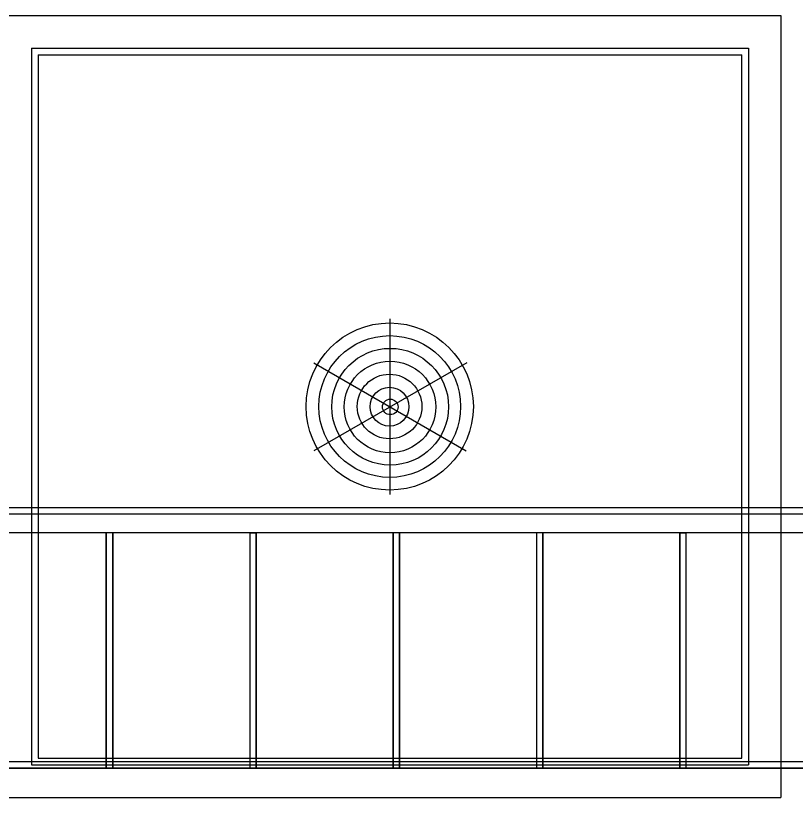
# Model space of a CAD drawing. Header units: inches. Extents: x 0 to 54693, y 0 to 31146.
# Drawn here: x 48929 to 50127, y 7498 to 8698 of the extents above; entities that cross this region are included whole.
import ezdxf
from ezdxf.lldxf.tags import DXFTag

# ---------------------------------------------------------------- set-up
doc = ezdxf.new("R2010")
doc.units = ezdxf.units.IN
doc.header["$MEASUREMENT"] = 0
doc.layers.add('Added', color=3, linetype='Continuous')
tags = doc.linetypes.add('fein_strichliert', pattern=[4, 1, -2, 1]).pattern_tags.tags
tags[8:9] = [DXFTag(74, 4), DXFTag(75, 0), DXFTag(340, '0'), DXFTag(46, 0.0), DXFTag(50, 0.0), DXFTag(44, 0.0), DXFTag(45, 0.0)]
tags[6:7] = [DXFTag(74, 4), DXFTag(75, 0), DXFTag(340, '0'), DXFTag(46, 0.0), DXFTag(50, 0.0), DXFTag(44, 0.0), DXFTag(45, 0.0)]
tags[4:5] = [DXFTag(74, 4), DXFTag(75, 0), DXFTag(340, '0'), DXFTag(46, 0.0), DXFTag(50, 0.0), DXFTag(44, 0.0), DXFTag(45, 0.0)]

msp = doc.modelspace()

# ---------------------------------------------------------------- linework, layer by layer
at = {"layer": 'Added', "linetype": 'fein_strichliert', "lineweight": -2, "ltscale": 0.18}
for p, q in [((48903.2, 8698.3), (50103.2, 8698.3)), ((50103.2, 8698.3), (50103.2, 7498.3)), ((48903.2, 7498.3), (50103.2, 7498.3))]:
    msp.add_line(p, q, dxfattribs=at)
at = {"layer": 'Added', "linetype": 'ByBlock', "lineweight": -2, "ltscale": 0.18}
for p, q in [((48953.2, 8648.3), (50053.2, 8648.3)), ((48953.2, 8648.3), (48953.2, 7548.3)), ((50053.2, 8648.3), (50053.2, 7548.3)), ((48963.2, 8638.3), (50043.2, 8638.3)), ((48963.2, 8638.3), (48963.2, 7558.3)), ((50043.2, 7558.3), (50043.2, 8638.3)), ((49503.5, 7963), (49503.5, 8232.8)), ((49386.1, 8165.5), (49619.9, 8030.5)), ((49620.9, 8165.3), (49386.1, 8030.5)), ((48953.2, 7548.3), (50053.2, 7548.3)), ((48963.2, 7558.3), (50043.2, 7558.3))]:
    msp.add_line(p, q, dxfattribs=at)
at = {"layer": 'Added', "linetype": 'Continuous', "lineweight": -2, "ltscale": 0.18}
for p, q in [((48153.2, 7943.4), (50653.2, 7943.4)), ((48163.2, 7933.4), (50643.2, 7933.4)), ((50643.2, 7904.4), (48163.2, 7904.4)), ((50643.2, 7904.4), (48163.2, 7904.4)), ((49077.9, 7904.4), (49067.9, 7904.4)), ((49067.9, 7904.4), (49067.9, 7543.4)), ((49067.9, 7543.4), (49067.9, 7904.4)), ((49077.9, 7904.4), (49077.9, 7543.4)), ((49077.9, 7543.4), (49077.9, 7904.4)), ((49287.9, 7904.4), (49297.9, 7904.4)), ((49287.9, 7904.4), (49287.9, 7543.4)), ((49287.9, 7904.4), (49287.9, 7543.4)), ((49297.9, 7904.4), (49297.9, 7543.4)), ((49297.9, 7543.4), (49297.9, 7904.4)), ((49517.9, 7904.4), (49507.9, 7904.4)), ((49507.9, 7543.4), (49507.9, 7904.4)), ((49507.9, 7904.4), (49507.9, 7543.4)), ((49517.9, 7904.4), (49517.9, 7543.4)), ((49517.9, 7543.4), (49517.9, 7904.4)), ((49737.9, 7904.4), (49727.9, 7904.4)), ((49727.9, 7904.4), (49727.9, 7543.4)), ((49727.9, 7904.4), (49727.9, 7543.4)), ((49737.9, 7904.4), (49737.9, 7543.4)), ((49737.9, 7543.4), (49737.9, 7904.4)), ((49947.9, 7904.4), (49957.9, 7904.4)), ((49947.9, 7543.4), (49947.9, 7904.4)), ((49947.9, 7904.4), (49947.9, 7543.4)), ((49957.9, 7543.4), (49957.9, 7904.4)), ((49957.9, 7543.4), (49957.9, 7904.4)), ((48163.2, 7553.4), (50643.2, 7553.4)), ((50653.2, 7543.4), (47753.2, 7543.4)), ((48153.2, 7543.4), (50653.2, 7543.4)), ((49067.9, 7543.4), (49077.9, 7543.4)), ((49297.9, 7543.4), (49287.9, 7543.4)), ((49507.9, 7543.4), (49517.9, 7543.4)), ((49737.9, 7543.4), (49727.9, 7543.4)), ((49957.9, 7543.4), (49947.9, 7543.4))]:
    msp.add_line(p, q, dxfattribs=at)
at = {"layer": 'Added', "linetype": 'ByBlock', "lineweight": -2, "ltscale": 0.18}
for centre, radius in [((49502.8, 8098.3), 128.3), ((49502.8, 8098.3), 108.8), ((49503.5, 8098), 89.6), ((49503.2, 8097.6), 70.3), ((49502.5, 8098.3), 49.6), ((49502.5, 8098), 29.8), ((49503.6, 8097.7), 11.9)]:
    msp.add_circle(centre, radius, dxfattribs=at)

doc.saveas('drawing.dxf')
